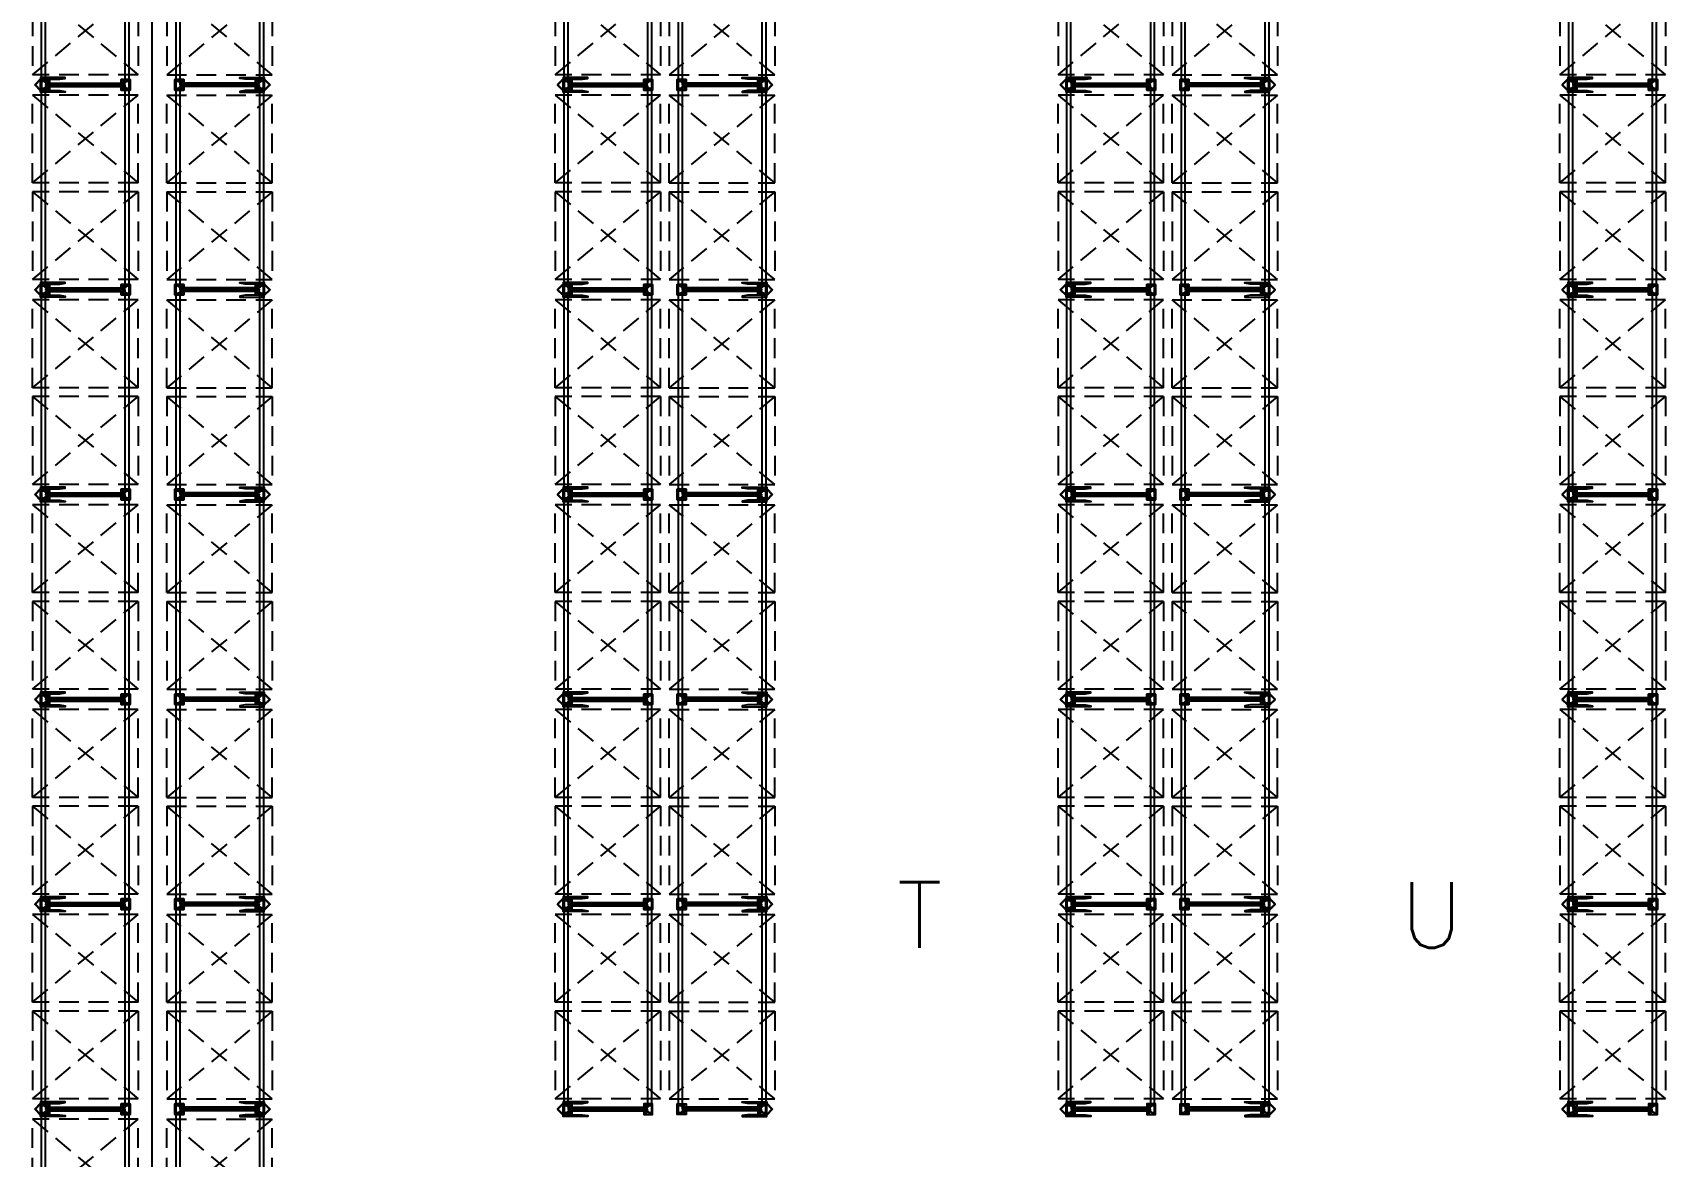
# Model space of a CAD drawing. Header units: millimetres. Extents: x 42 to 171, y 49 to 147.
# Drawn here: x 149.57 to 168.15, y 108.62 to 121.42 of the extents above; entities that cross this region are included whole.
import ezdxf

# ---------------------------------------------------------------- set-up
doc = ezdxf.new("R2010")
doc.units = ezdxf.units.MM
doc.linetypes.add('12_13_14_SB-E17-AR-A01_A02_A03-A$0$DASHED2', pattern=[0.375, 0.25, -0.125])
doc.layers.add('Pasillos', color=5, linetype='Continuous')
doc.layers.add('Rack Tecnorack 2300 mm Munster', color=1, linetype='Continuous')
doc.styles.get("Standard").update_dxf_attribs({"font": 'txt.shx'})

# ---------------------------------------------------------------- blocks, each defined once
blk = doc.blocks.new('Rack 2300mm')
at = {"color": 252}
for p, q in [((3092.199909, 1795.632714), (3089.961909, 1795.632714)), ((3092.194909, 1795.587714), (3089.966909, 1795.587714)), ((3089.894409, 1794.685928), (3089.894409, 1795.581501)), ((3089.914409, 1794.685928), (3089.914409, 1795.581501)), ((3089.934409, 1795.567108), (3089.914409, 1795.567108)), ((3089.934409, 1794.685928), (3089.934409, 1795.581501)), ((3092.227409, 1794.685928), (3092.227409, 1795.581501)), ((3092.247409, 1794.685928), (3092.247409, 1795.581501)), ((3092.247409, 1795.567108), (3092.267409, 1795.567108)), ((3092.267409, 1794.685928), (3092.267409, 1795.581501)), ((3089.914409, 1794.700321), (3089.894409, 1794.700321)), ((3092.194909, 1794.679714), (3089.966909, 1794.679714)), ((3092.227409, 1794.700321), (3092.247409, 1794.700321)), ((3092.199909, 1794.634714), (3089.961909, 1794.634714))]:
    blk.add_line(p, q, dxfattribs=at)
at = {"color": 253, "linetype": '12_13_14_SB-E17-AR-A01_A02_A03-A$0$DASHED2', "ltscale": 0.9}
for p, q in [((3091.030463, 1795.733714), (3090.030463, 1795.733714)), ((3090.030463, 1794.533714), (3091.030463, 1795.733714)), ((3091.030463, 1794.533714), (3090.030463, 1795.733714)), ((3090.030463, 1795.733714), (3090.030463, 1794.533714)), ((3091.030463, 1795.733714), (3091.030463, 1794.533714)), ((3091.131355, 1795.733714), (3091.131355, 1794.533714)), ((3091.131355, 1795.733714), (3092.131355, 1795.733714)), ((3092.131355, 1794.533714), (3091.131355, 1795.733714)), ((3091.131355, 1794.533714), (3092.131355, 1795.733714)), ((3092.131355, 1795.733714), (3092.131355, 1794.533714)), ((3091.030463, 1794.533714), (3090.030463, 1794.533714)), ((3091.131355, 1794.533714), (3092.131355, 1794.533714))]:
    blk.add_line(p, q, dxfattribs=at)
at = {"color": 252}
for points in [[(3089.894409, 1795.542714), (3089.854409, 1795.542714), (3089.854409, 1795.642714), (3089.974409, 1795.642714), (3089.974409, 1795.542714), (3089.934409, 1795.542714)], [(3092.267409, 1795.542714), (3092.307409, 1795.542714), (3092.307409, 1795.642714), (3092.187409, 1795.642714), (3092.187409, 1795.542714), (3092.227409, 1795.542714)], [(3089.914409, 1795.581501), (3089.894409, 1795.581501)], [(3089.914409, 1795.581501), (3089.934409, 1795.581501)], [(3092.247409, 1795.581501), (3092.227409, 1795.581501)], [(3092.247409, 1795.581501), (3092.267409, 1795.581501)], [(3089.894409, 1794.724714), (3089.854409, 1794.724714), (3089.854409, 1794.624714), (3089.974409, 1794.624714), (3089.974409, 1794.724714), (3089.934409, 1794.724714)], [(3089.914409, 1794.685928), (3089.894409, 1794.685928)], [(3089.914409, 1794.685928), (3089.934409, 1794.685928)], [(3092.267409, 1794.724714), (3092.307409, 1794.724714), (3092.307409, 1794.624714), (3092.187409, 1794.624714), (3092.187409, 1794.724714), (3092.227409, 1794.724714)], [(3092.247409, 1794.685928), (3092.227409, 1794.685928)], [(3092.247409, 1794.685928), (3092.267409, 1794.685928)]]:
    blk.add_lwpolyline(points, dxfattribs=at)
at = {"color": 252, "lineweight": 30}
for points in [[(3089.935696, 1795.551501), (3089.935696, 1795.57943, -0.198912), (3089.93716, 1795.582966), (3089.955445, 1795.60125, 0.198912), (3089.956909, 1795.604785), (3089.956909, 1795.627714, 0.414214), (3089.951909, 1795.632714), (3089.876909, 1795.632714, 0.414214), (3089.871909, 1795.627714), (3089.871909, 1795.604785, 0.198912), (3089.873374, 1795.60125), (3089.891658, 1795.582966, -0.198912), (3089.893122, 1795.57943), (3089.893122, 1795.551501)], [(3092.226122, 1795.551501), (3092.226122, 1795.57943, 0.198912), (3092.224658, 1795.582966), (3092.206374, 1795.60125, -0.198912), (3092.204909, 1795.604785), (3092.204909, 1795.627714, -0.414214), (3092.209909, 1795.632714), (3092.284909, 1795.632714, -0.414214), (3092.289909, 1795.627714), (3092.289909, 1795.604785, -0.198912), (3092.288445, 1795.60125), (3092.27016, 1795.582966, 0.198912), (3092.268696, 1795.57943), (3092.268696, 1795.551501)], [(3089.935696, 1794.715928), (3089.935696, 1794.687999, 0.198912), (3089.93716, 1794.684463), (3089.955445, 1794.666179, -0.198912), (3089.956909, 1794.662643), (3089.956909, 1794.639714, -0.414214), (3089.951909, 1794.634714), (3089.876909, 1794.634714, -0.414214), (3089.871909, 1794.639714), (3089.871909, 1794.662643, -0.198912), (3089.873374, 1794.666179), (3089.891658, 1794.684463, 0.198912), (3089.893122, 1794.687999), (3089.893122, 1794.715928)], [(3092.226122, 1794.715928), (3092.226122, 1794.687999, -0.198912), (3092.224658, 1794.684463), (3092.206374, 1794.666179, 0.198912), (3092.204909, 1794.662643), (3092.204909, 1794.639714, 0.414214), (3092.209909, 1794.634714), (3092.284909, 1794.634714, 0.414214), (3092.289909, 1794.639714), (3092.289909, 1794.662643, 0.198912), (3092.288445, 1794.666179), (3092.27016, 1794.684463, -0.198912), (3092.268696, 1794.687999), (3092.268696, 1794.715928)]]:
    blk.add_lwpolyline(points, format="xyb", dxfattribs=at)
at = {"color": 252}
for points in [[(3089.951909, 1795.632714), (3089.961909, 1795.632714, -0.414214), (3089.966909, 1795.627714), (3089.966909, 1795.582714)], [(3092.209909, 1795.632714), (3092.199909, 1795.632714, 0.414214), (3092.194909, 1795.627714), (3092.194909, 1795.582714)], [(3089.951909, 1794.634714), (3089.961909, 1794.634714, 0.414214), (3089.966909, 1794.639714), (3089.966909, 1794.684714)], [(3092.209909, 1794.634714), (3092.199909, 1794.634714, -0.414214), (3092.194909, 1794.639714), (3092.194909, 1794.684714)]]:
    blk.add_lwpolyline(points, format="xyb", dxfattribs=at)
for points in [[(3089.870749, 1795.572714), (3089.875079, 1795.570214), (3089.875079, 1795.565214), (3089.870749, 1795.562714), (3089.866419, 1795.565214), (3089.866419, 1795.570214)], [(3089.958069, 1795.562714), (3089.9624, 1795.565214), (3089.9624, 1795.570214), (3089.958069, 1795.572714), (3089.953739, 1795.570214), (3089.953739, 1795.565214)], [(3092.203749, 1795.562714), (3092.199419, 1795.565214), (3092.199419, 1795.570214), (3092.203749, 1795.572714), (3092.208079, 1795.570214), (3092.208079, 1795.565214)], [(3092.291069, 1795.572714), (3092.286739, 1795.570214), (3092.286739, 1795.565214), (3092.291069, 1795.562714), (3092.2954, 1795.565214), (3092.2954, 1795.570214)], [(3089.870749, 1794.694714), (3089.875079, 1794.697214), (3089.875079, 1794.702214), (3089.870749, 1794.704714), (3089.866419, 1794.702214), (3089.866419, 1794.697214)], [(3089.958069, 1794.704714), (3089.9624, 1794.702214), (3089.9624, 1794.697214), (3089.958069, 1794.694714), (3089.953739, 1794.697214), (3089.953739, 1794.702214)], [(3092.203749, 1794.704714), (3092.199419, 1794.702214), (3092.199419, 1794.697214), (3092.203749, 1794.694714), (3092.208079, 1794.697214), (3092.208079, 1794.702214)], [(3092.291069, 1794.694714), (3092.286739, 1794.697214), (3092.286739, 1794.702214), (3092.291069, 1794.704714), (3092.2954, 1794.702214), (3092.2954, 1794.697214)]]:
    blk.add_lwpolyline(points, close=True, dxfattribs=at)
at = {"color": 252, "ltscale": 5}
blk.add_lwpolyline([(3092.252823, 1794.684714), (3092.241995, 1794.684714)], dxfattribs=at)
at = {"color": 252}
for centre in [(3089.870749, 1795.567714), (3089.958069, 1795.567714), (3092.203749, 1795.567714), (3092.291069, 1795.567714), (3089.870749, 1794.699714), (3089.958069, 1794.699714), (3092.203749, 1794.699714), (3092.291069, 1794.699714)]:
    blk.add_circle(centre, 0.00634, dxfattribs=at)
at = {"layer": 'Defpoints', "color": 252}
for points in [[(3089.85077, 1794.659714), (3089.85077, 1794.843873), (3089.84077, 1794.904714), (3089.83077, 1794.904714), (3089.83077, 1794.624714), (3089.85077, 1794.624714)], [(3089.978049, 1794.659714), (3089.978049, 1794.843873), (3089.988049, 1794.904714), (3089.998049, 1794.904714), (3089.998049, 1794.624714), (3089.978049, 1794.624714)], [(3092.18377, 1794.659714), (3092.18377, 1794.843873), (3092.17377, 1794.904714), (3092.16377, 1794.904714), (3092.16377, 1794.624714), (3092.18377, 1794.624714)], [(3092.311049, 1794.659714), (3092.311049, 1794.843873), (3092.321049, 1794.904714), (3092.331049, 1794.904714), (3092.331049, 1794.624714), (3092.311049, 1794.624714)]]:
    blk.add_lwpolyline(points, dxfattribs=at)
at = {"layer": 'Defpoints', "color": 252, "lineweight": 30, "ltscale": 5}
for points in [[(3089.85077, 1794.659714), (3089.85077, 1794.624714), (3089.914409, 1794.561075), (3089.978049, 1794.624714), (3089.978049, 1794.659714)], [(3092.18377, 1794.659714), (3092.18377, 1794.624714), (3092.247409, 1794.561075), (3092.311049, 1794.624714), (3092.311049, 1794.659714)]]:
    blk.add_lwpolyline(points, dxfattribs=at)

msp = doc.modelspace()

# ---------------------------------------------------------------- linework, layer by layer
at = {"ltscale": 5}
msp.add_line((150.925335, 76.18827), (150.925335, 146.94627), dxfattribs=at)

# ---------------------------------------------------------------- block references
at = {"layer": 'Rack Tecnorack 2300 mm Munster'}
for p, rotation in [((-1644.96838, 3213.069179), 270), ((1946.827049, -2969.092639), 90), ((-1639.02038, 3213.069179), 270), ((1952.545049, -2969.092639), 90), ((-1633.29638, 3213.069179), 270), ((1958.269049, -2969.092639), 90), ((-1627.58438, 3213.069179), 270), ((-1644.96838, 3210.736179), 270), ((1946.827049, -2971.425639), 90), ((-1639.02038, 3210.736179), 270), ((1952.545049, -2971.425639), 90), ((-1633.29638, 3210.736179), 270), ((1958.269049, -2971.425639), 90), ((-1627.58438, 3210.736179), 270), ((-1644.96838, 3208.403179), 270), ((1946.827049, -2973.758639), 90), ((-1639.02038, 3208.403179), 270), ((1952.545049, -2973.758639), 90), ((-1633.29638, 3208.403179), 270), ((1958.269049, -2973.758639), 90), ((-1627.58438, 3208.403179), 270), ((-1644.96838, 3206.070179), 270), ((1946.827049, -2976.091639), 90), ((-1639.02038, 3206.070179), 270), ((1952.545049, -2976.091639), 90), ((-1633.29638, 3206.070179), 270), ((1958.269049, -2976.091639), 90), ((-1627.58438, 3206.070179), 270), ((-1644.96838, 3203.737179), 270), ((1946.827049, -2978.424639), 90), ((-1639.02038, 3203.737179), 270), ((1952.545049, -2978.424639), 90), ((-1633.29638, 3203.737179), 270), ((1958.269049, -2978.424639), 90), ((-1627.58438, 3203.737179), 270), ((-1644.96838, 3201.404179), 270), ((1946.827049, -2980.757639), 90), ((-1639.02038, 3201.404179), 270), ((1952.545049, -2980.757639), 90), ((-1633.29638, 3201.404179), 270), ((1958.269049, -2980.757639), 90), ((-1627.58438, 3201.404179), 270), ((-1644.96838, 3199.071179), 270), ((1946.827049, -2983.090639), 90)]:
    msp.add_blockref('Rack 2300mm', p, dxfattribs=dict(at, rotation=rotation))

# ---------------------------------------------------------------- texts
at = {"layer": 'Pasillos', "linetype": 'ByBlock', "char_height": 0.75, "width": 1.997488, "attachment_point": 1}
for s, insert in [('\\pi0.77034;T', (158.633989, 111.742668)), ('\\pi0.77886;U', (164.357989, 111.742668))]:
    msp.add_mtext(s, dxfattribs=dict(at, insert=insert))

doc.saveas('drawing.dxf')
